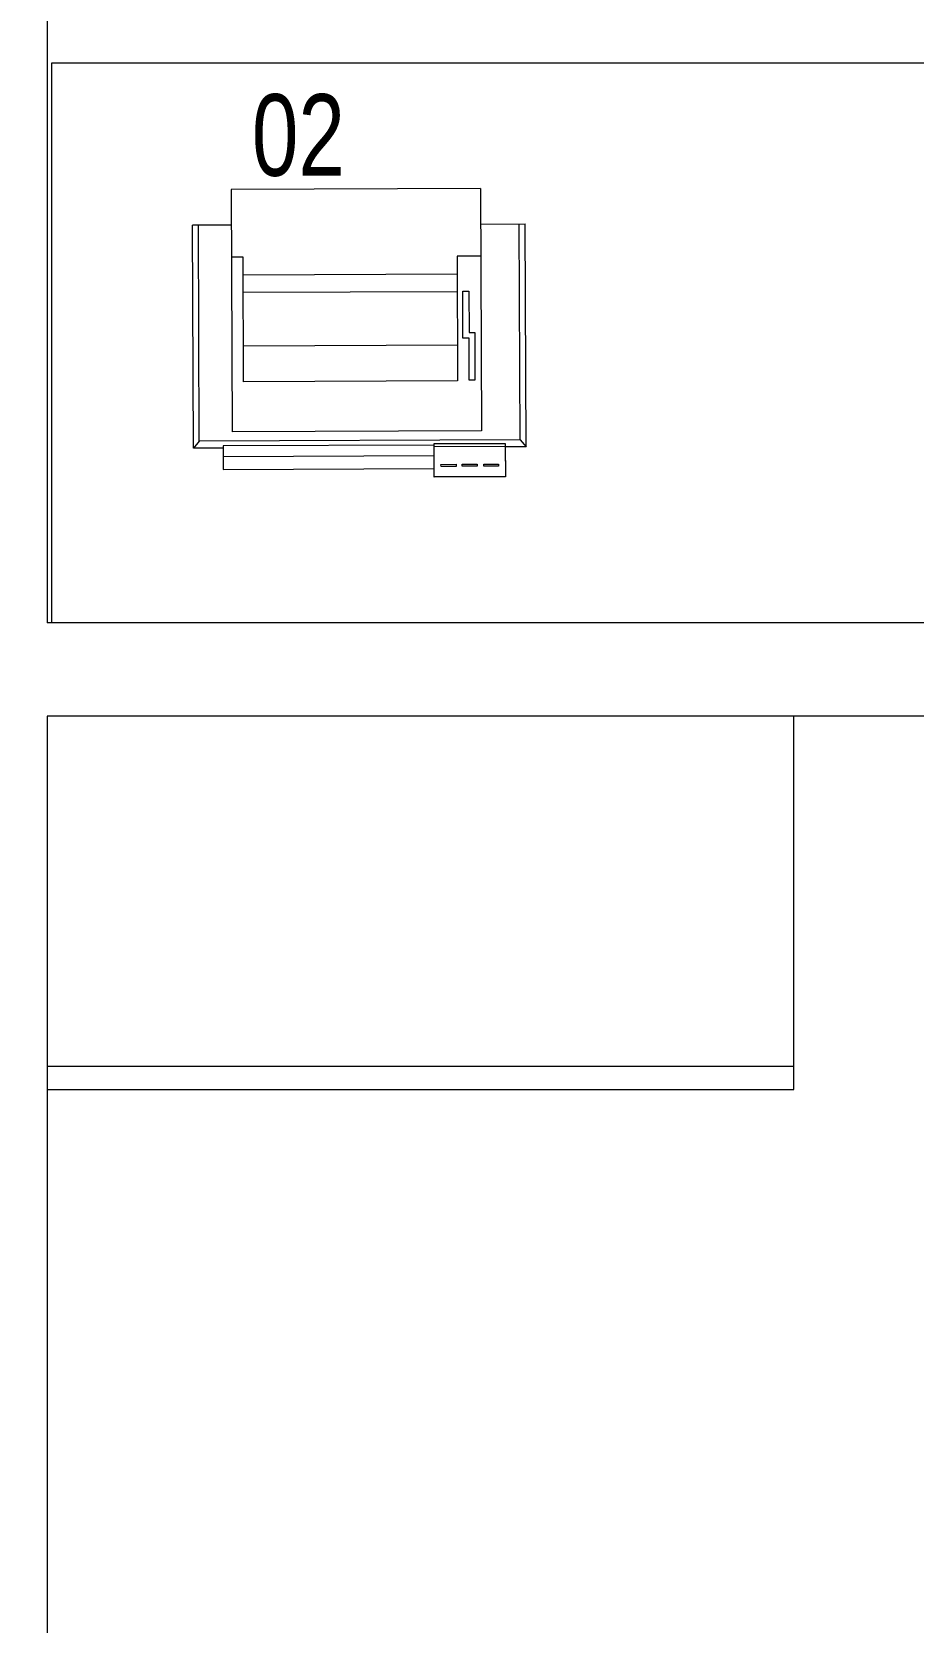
# Model space of a CAD drawing. Header units: millimetres. Extents: x -2143172 to 5255, y -610845 to 279739.
# Drawn here: x -1229907 to -1228963, y -18416 to -16711 of the extents above; entities that cross this region are included whole.
import ezdxf

# ---------------------------------------------------------------- set-up
doc = ezdxf.new("R2010")
doc.units = ezdxf.units.MM
doc.header["$LTSCALE"] = 30
doc.layers.get('0').update_dxf_attribs({"lineweight": 5})
for name, color, linetype, lineweight in [('72_EGR_EQP_TAG', 142, 'Continuous', 5), ('LOADING', 163, 'Continuous', 5), ('Walls', 32, 'Continuous', 5)]:
    doc.layers.add(name, color=color, linetype=linetype, lineweight=lineweight)
doc.styles.add('X3G_ENTITY_257CFD', font='swisscl.ttf', dxfattribs={"height": 200})

# ---------------------------------------------------------------- blocks, each defined once
blk = doc.blocks.new('ME19011A-P')
for p, q in [((-0.425, 0), (0.425, 0)), ((-0.425, 0), (-0.425, -0.015)), ((0.425, 0), (0.425, -0.015)), ((-0.425, -0.015), (0.425, -0.015)), ((-0.36, -0.015), (-0.36, -0.0198)), ((-0.24, -0.015), (-0.24, -0.0198)), ((-0.15, -0.015), (-0.15, -0.04)), ((0, -0.015), (0, -0.04)), ((0.1, -0.015), (0.1, -0.045)), ((0.2, -0.045), (0.2, -0.015)), ((0.2818, -0.015), (0.2484, -0.015)), ((0.2484, -0.0243), (0.2484, -0.015)), ((0.2818, -0.0243), (0.2818, -0.015)), ((0.3211, -0.015), (0.2877, -0.015)), ((0.2877, -0.015), (0.2877, -0.0531)), ((0.3211, -0.0531), (0.3211, -0.015)), ((0.3623, -0.015), (0.3289, -0.015)), ((0.3289, -0.015), (0.3289, -0.0531)), ((0.3623, -0.0531), (0.3623, -0.015)), ((0.3682, -0.0243), (0.3682, -0.015)), ((0.3682, -0.015), (0.4016, -0.015)), ((0.4016, -0.0243), (0.4016, -0.015)), ((-0.3675, -0.0198), (-0.2325, -0.0198)), ((-0.3675, -0.0198), (-0.3675, -0.0399)), ((-0.2325, -0.0198), (-0.2325, -0.0399)), ((-0.15, -0.025), (0, -0.025)), ((-0.0402, -0.0312), (-0.0496, -0.0337)), ((-0.0376, -0.0409), (-0.0402, -0.0312)), ((0.2818, -0.0243), (0.2484, -0.0243)), ((0.3211, -0.0243), (0.2877, -0.0243)), ((0.3623, -0.0243), (0.3289, -0.0243)), ((0.3682, -0.0243), (0.4016, -0.0243)), ((-0.3675, -0.0399), (-0.2325, -0.0399)), ((-0.15, -0.04), (-0.1187, -0.04)), ((-0.0887, -0.04), (-0.0637, -0.04)), ((-0.0606, -0.0371), (-0.0787, -0.0432)), ((-0.0787, -0.0432), (-0.077, -0.0497)), ((-0.0582, -0.046), (-0.077, -0.0497)), ((-0.047, -0.0434), (-0.0376, -0.0409)), ((-0.0379, -0.04), (0, -0.04)), ((0.1, -0.035), (0.2, -0.035)), ((0.1, -0.045), (0.2, -0.045)), ((0.2877, -0.0531), (0.3211, -0.0531)), ((0.3289, -0.0531), (0.3623, -0.0531))]:
    blk.add_line(p, q)
at = {"color": 8, "const_width": 0.000601}
for points in [[(0.3044, -0.0531, -0.184574), (0.2977, -0.0636, -1.44364), (0.2961, -0.0581, -0.837915), (0.2969, -0.0664, -0.30536), (0.2839, -0.062, -1.584726), (0.2894, -0.0609, -0.253153), (0.2827, -0.0684, -0.874198), (0.2775, -0.0585, -0.915253), (0.2791, -0.0658, -0.223821), (0.2683, -0.0644, -1.703343), (0.272, -0.0597, -0.588962), (0.2621, -0.068, -0.717795), (0.2625, -0.0581, -0.983104), (0.2645, -0.0644, -0.326362), (0.2534, -0.0609, -0.758716), (0.2609, -0.0514, -0.906186), (0.2593, -0.0565, -0.189488), (0.2526, -0.0522, -0.7948), (0.2613, -0.0423, -1.223996), (0.2574, -0.047, -0.072149), (0.2534, -0.0403, -0.645886), (0.2609, -0.0324, -1.366917), (0.2574, -0.0371, -0.078415), (0.2542, -0.0308, -0.723006), (0.2613, -0.0256, -1.105484), (0.2582, -0.0292, -0.221197), (0.2566, -0.0243, -0.221197)], [(0.3456, -0.0531, 0.184574), (0.3523, -0.0636, 1.44364), (0.3539, -0.0581, 0.837915), (0.3531, -0.0664, 0.30536), (0.3661, -0.062, 1.584726), (0.3606, -0.0609, 0.253153), (0.3673, -0.0684, 0.874198), (0.3725, -0.0585, 0.915253), (0.3709, -0.0658, 0.223821), (0.3817, -0.0644, 1.703343), (0.378, -0.0597, 0.588962), (0.3879, -0.068, 0.717795), (0.3875, -0.0581, 0.983104), (0.3855, -0.0644, 0.326362), (0.3966, -0.0609, 0.758716), (0.3891, -0.0514, 0.906186), (0.3907, -0.0565, 0.189488), (0.3974, -0.0522, 0.7948), (0.3887, -0.0423, 1.223996), (0.3926, -0.047, 0.072149), (0.3966, -0.0403, 0.645886), (0.3891, -0.0324, 1.366917), (0.3926, -0.0371, 0.078415), (0.3958, -0.0308, 0.723006), (0.3887, -0.0256, 1.105484), (0.3918, -0.0292, 0.221197), (0.3934, -0.0243, 0.221197)]]:
    blk.add_lwpolyline(points, format="xyb", dxfattribs=at)
blk.add_lwpolyline([(-0.1187, -0.0482), (-0.0887, -0.0482), (-0.0887, -0.0382), (-0.1187, -0.0382)], close=True)
blk.add_circle((-0.0537, -0.04), 0.0075)
for centre, radius, start, end in [((-0.1037, -0.04), 0.01, 10.4593, 169.5407), ((-0.1037, -0.04), 0.0075, 14.0075, 165.9925), ((-0.0537, -0.04), 0.01, 45, 180)]:
    blk.add_arc(centre, radius, start, end)
blk = doc.blocks.new('M.44.57.64')
at = {"layer": 'LOADING', "xscale": 1000.000000000002, "yscale": 1000.000000000002, "zscale": 1000.000000000002, "rotation": 225.9999036123427}
blk.add_blockref('ME19011A-P', (-80806.9, 16720.7), dxfattribs=at)
blk = doc.blocks.new('GF21027-P')
at = {"color": 0}
for p, q in [((0.4, 0.4), (-0.4, 0.4)), ((-0.4, 0.4), (-0.4, 0)), ((0.4, 0), (0.4, 0.4)), ((-0.4, 0.025), (0.4, 0.025)), ((-0.4, 0), (0.4, 0))]:
    blk.add_line(p, q, dxfattribs=at)
blk = doc.blocks.new('GF21046B-P')
at = {"color": 0}
blk.add_lwpolyline([(0, 0), (1, 0), (1, 0.6), (0, 0.6)], close=True, dxfattribs=at)
blk = doc.blocks.new('ITPPLT2C-P')
at = {"color": 0}
for p, q in [((0.0229, 0.0318), (0.2618, 0.0318)), ((0.0304, 0.0256), (0.0229, 0.0318)), ((0.0229, 0), (0.0229, 0.0318)), ((0.0304, -0.3182), (0.0304, 0.0256)), ((0.0304, 0.0256), (0.2618, 0.0256)), ((0.2618, -0.0096), (0.2618, 0.0318)), ((0, 0), (0, -0.2262)), ((0.0252, 0), (0, 0)), ((0.0139, 0), (0.0139, -0.2262)), ((0.0252, 0), (0.0139, 0)), ((0.0252, -0.2262), (0.0252, 0)), ((0.0401, -0.2769), (0.0401, -0.0096)), ((0.3, -0.0096), (0.0401, -0.0096)), ((0.2274, -0.0222), (0.2274, -0.0096)), ((0.3, -0.2769), (0.3, -0.0096)), ((0.0939, -0.2515), (0.0939, -0.0222)), ((0.0939, -0.0222), (0.2274, -0.0222)), ((0.1321, -0.2515), (0.1321, -0.0222)), ((0.1894, -0.2515), (0.1894, -0.0222)), ((0.2082, -0.2515), (0.2082, -0.0222)), ((-0.0091, -0.2262), (0.0267, -0.2262)), ((-0.0091, -0.3023), (-0.0091, -0.2262)), ((-0.0087, -0.2262), (0.0236, -0.2262)), ((-0.0087, -0.3023), (-0.0087, -0.2262)), ((0, -0.2262), (0.0252, -0.2262)), ((0.0023, -0.2495), (0.0023, -0.2334)), ((0.0023, -0.2334), (0.0045, -0.2334)), ((0.0045, -0.2334), (0.0045, -0.2495)), ((0.0139, -0.2262), (0.0252, -0.2262)), ((0.0236, -0.2262), (0.0236, -0.3023)), ((0.0267, -0.2262), (0.0267, -0.3023)), ((0.0045, -0.2495), (0.0023, -0.2495)), ((0.2274, -0.2515), (0.0939, -0.2515)), ((0.2274, -0.2769), (0.2274, -0.2515)), ((0.0023, -0.2721), (0.0023, -0.2562)), ((0.0023, -0.2562), (0.0045, -0.2562)), ((0.0045, -0.2721), (0.0023, -0.2721)), ((0.0045, -0.2562), (0.0045, -0.2721)), ((0.0947, -0.2701), (0.0947, -0.2641)), ((0.0947, -0.2641), (0.1395, -0.2641)), ((0.1457, -0.2701), (0.0947, -0.2701)), ((0.1395, -0.2575), (0.19, -0.2575)), ((0.1395, -0.2641), (0.1395, -0.2575)), ((0.19, -0.2641), (0.1457, -0.2641)), ((0.1457, -0.2641), (0.1457, -0.2701)), ((0.19, -0.2575), (0.19, -0.2641)), ((0.0023, -0.295), (0.0023, -0.2793)), ((0.0023, -0.2793), (0.0045, -0.2793)), ((0.0045, -0.2793), (0.0045, -0.295)), ((0.3, -0.2769), (0.0401, -0.2769)), ((0.2618, -0.2769), (0.2618, -0.3246)), ((0.0267, -0.3023), (-0.0091, -0.3023)), ((0.0236, -0.3023), (-0.0087, -0.3023)), ((0.0045, -0.295), (0.0023, -0.295)), ((0.0229, -0.3246), (0.0229, -0.3023)), ((0.0304, -0.3182), (0.0229, -0.3246)), ((0.0304, -0.3182), (0.2618, -0.3182)), ((0.0229, -0.3246), (0.2618, -0.3246))]:
    blk.add_line(p, q, dxfattribs=at)

msp = doc.modelspace()

# ---------------------------------------------------------------- linework, layer by layer
at = {"layer": 'Walls'}
for p, q in [((-1229890.9, -14269.7), (-1229890.9, -17344.7)), ((-1228801.8, -17344.7), (-1229890.9, -17344.7)), ((-1228801.8, -17444.7), (-1229890.9, -17444.7)), ((-1229890.9, -17444.7), (-1229890.9, -20514.7))]:
    msp.add_line(p, q, dxfattribs=at)

# ---------------------------------------------------------------- block references
at = {"layer": 'LOADING', "extrusion": (-1.59456e-16, 3.19512e-06, 1), "xscale": -1000.000000000004, "yscale": 1000.000000000008, "zscale": 1000.000000000008, "rotation": 180}
msp.add_blockref('GF21046B-P', (-1229885.9, -16744.7, -0.2), dxfattribs=at)
at = {"layer": 'LOADING', "extrusion": (3.1951e-06, 1.23702e-08, -1), "xscale": -1000.000000000009, "yscale": 1000.000000000011, "zscale": 1000.000000000009, "rotation": 269.7781739466569}
msp.add_blockref('ITPPLT2C-P', (1229702.3, -17180.2, -3.8), dxfattribs=at)
at = {"layer": 'LOADING', "color": 1, "xscale": 1000, "yscale": 1000, "zscale": 1000, "rotation": 2.091175133064225e-08}
msp.add_blockref('GF21027-P', (-1229490.9, -17844.7, -0.1), dxfattribs=at)
at = {"layer": 'LOADING', "xscale": -1, "rotation": 135.9999036123427}
msp.add_blockref('M.44.57.64', (-1160238.6, -62346.2, -0.1), dxfattribs=at)

# ---------------------------------------------------------------- texts
at = {"layer": '72_EGR_EQP_TAG', "insert": (-1229621.7, -16778.1, -0.1), "char_height": 87.47, "attachment_point": 2, "style": 'X3G_ENTITY_257CFD'}
msp.add_mtext('02', dxfattribs=at)

doc.saveas('drawing.dxf')
